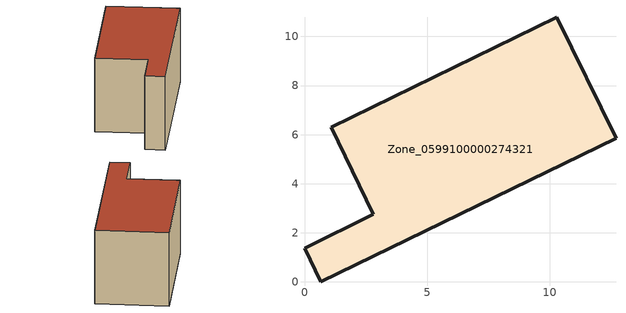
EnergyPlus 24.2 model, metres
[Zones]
Zone_0599100000274321
 floor ground (C_G): 10.28,10.79 12.69,5.85 0.67,0 0,1.38 2.81,2.76 1.08,6.3 z0
 wall outside (C_F): 12.69,5.85 10.28,10.79 1.08,6.3 2.81,2.76 0,1.38 0.67,0 12.69,5.85 z0:5.87
 roof outside (C_R): 0.67,0 12.69,5.85 10.28,10.79 1.08,6.3 2.81,2.76 0,1.38 z5.87
[BUILDING]
Pand.0599100000274321: North Axis=0; Terrain=City; Loads Convergence Tolerance Value=0.04; Temperature Convergence Tolerance Value=0.4; Solar Distribution=FullExterior; Maximum Number of Warmup Days=25; Minimum Number of Warmup Days=1
[Site:Location]
Rotterdam.The.Hague.AP_ZH_NLD Design_Conditions: Latitude=51.96; Longitude=4.45; Time Zone=1; Elevation=-4.5
[SITE:GROUNDTEMPERATURE:BUILDINGSURFACE]
18, 18, 18, 18, 18, 18, 18, 18, 18, 18, 18, 18
[MATERIAL] Thermal Absorptance=0.9; Solar Absorptance=0.7; Visible Absorptance=0.7
Name | Roughness | Thickness | Conductivity | Density | Specific Heat
G.TC.1946-1964 | MediumSmooth | 0.15 | 1 | 540 | 1210
F.TC.1946-1964 | Rough | 0.3 | 0.857143 | 1920 | 840
R.TC.1946-1964 | MediumRough | 0.2 | 0.235294 | 1500 | 1000
[CONSTRUCTION]
C_G: G.TC.1946-1964
C_F: F.TC.1946-1964
C_R: R.TC.1946-1964
[ZONE]
Zone_0599100000274321: Type=1; Multiplier=1; Ceiling Height=Autocalculate; Volume=Autocalculate; Floor Area=autocalculate; Part of Total Floor Area=Yes
[ZONEINFILTRATION:DESIGNFLOWRATE]
Infil_Zone_0599100000274321: Zone or ZoneList or Space or SpaceList=Zone_0599100000274321; Schedule=AlwaysOn; Design Flow Rate Calculation Method=Flow/Area; Flow Rate per Floor Area=0.003; Constant Term Coefficient=1; Temperature Term Coefficient=0; Velocity Term Coefficient=0; Velocity Squared Term Coefficient=0
[HVACTEMPLATE:ZONE:IDEALLOADSAIRSYSTEM]
Zone_0599100000274321: Maximum Heating Supply Air Temperature=50; Minimum Cooling Supply Air Temperature=13; Maximum Heating Supply Air Humidity Ratio=0.0156; Minimum Cooling Supply Air Humidity Ratio=0.0077; Heating Limit=NoLimit; Cooling Limit=NoLimit; Dehumidification Control Type=ConstantSensibleHeatRatio; Cooling Sensible Heat Ratio=0.7; Dehumidification Setpoint=60; Humidification Control Type=None; Humidification Setpoint=30; Outdoor Air Method=None; Outdoor Air Flow Rate per Person=0.00944; Outdoor Air Flow Rate per Zone Floor Area=0; Outdoor Air Flow Rate per Zone=0; Demand Controlled Ventilation Type=None; Outdoor Air Economizer Type=NoEconomizer; Heat Recovery Type=None; Sensible Heat Recovery Effectiveness=0.7; Latent Heat Recovery Effectiveness=0.65
[ZONECONTROL:THERMOSTAT]
ThermostatControl_Zone_0599100000274321: Zone or ZoneList=Zone_0599100000274321; Control Type Schedule=DualSetpointControlType; Control 1=Thermostat_Zone_0599100000274321; Temperature Difference Between Cutout And Setpoint=0
[THERMOSTATSETPOINT:DUALSETPOINT]
Thermostat_Zone_0599100000274321: Heating Setpoint Temperature Schedule=HeatingSetpoint_Zone_0599100000274321; Cooling Setpoint Temperature Schedule=CoolingSetpoint_Zone_0599100000274321
[SCHEDULE:COMPACT]
HeatingSetpoint_Zone_0599100000274321: Through: 12/31, For: AllDays, Until: 24:00, 21
CoolingSetpoint_Zone_0599100000274321: Through: 12/31, For: AllDays, Until: 24:00, 24
DualSetpointControlType: Through: 12/31, For: AllDays, Until: 24:00, 4
AlwaysOn: Through: 12/31, For: AllDays, Until: 24:00, 1
